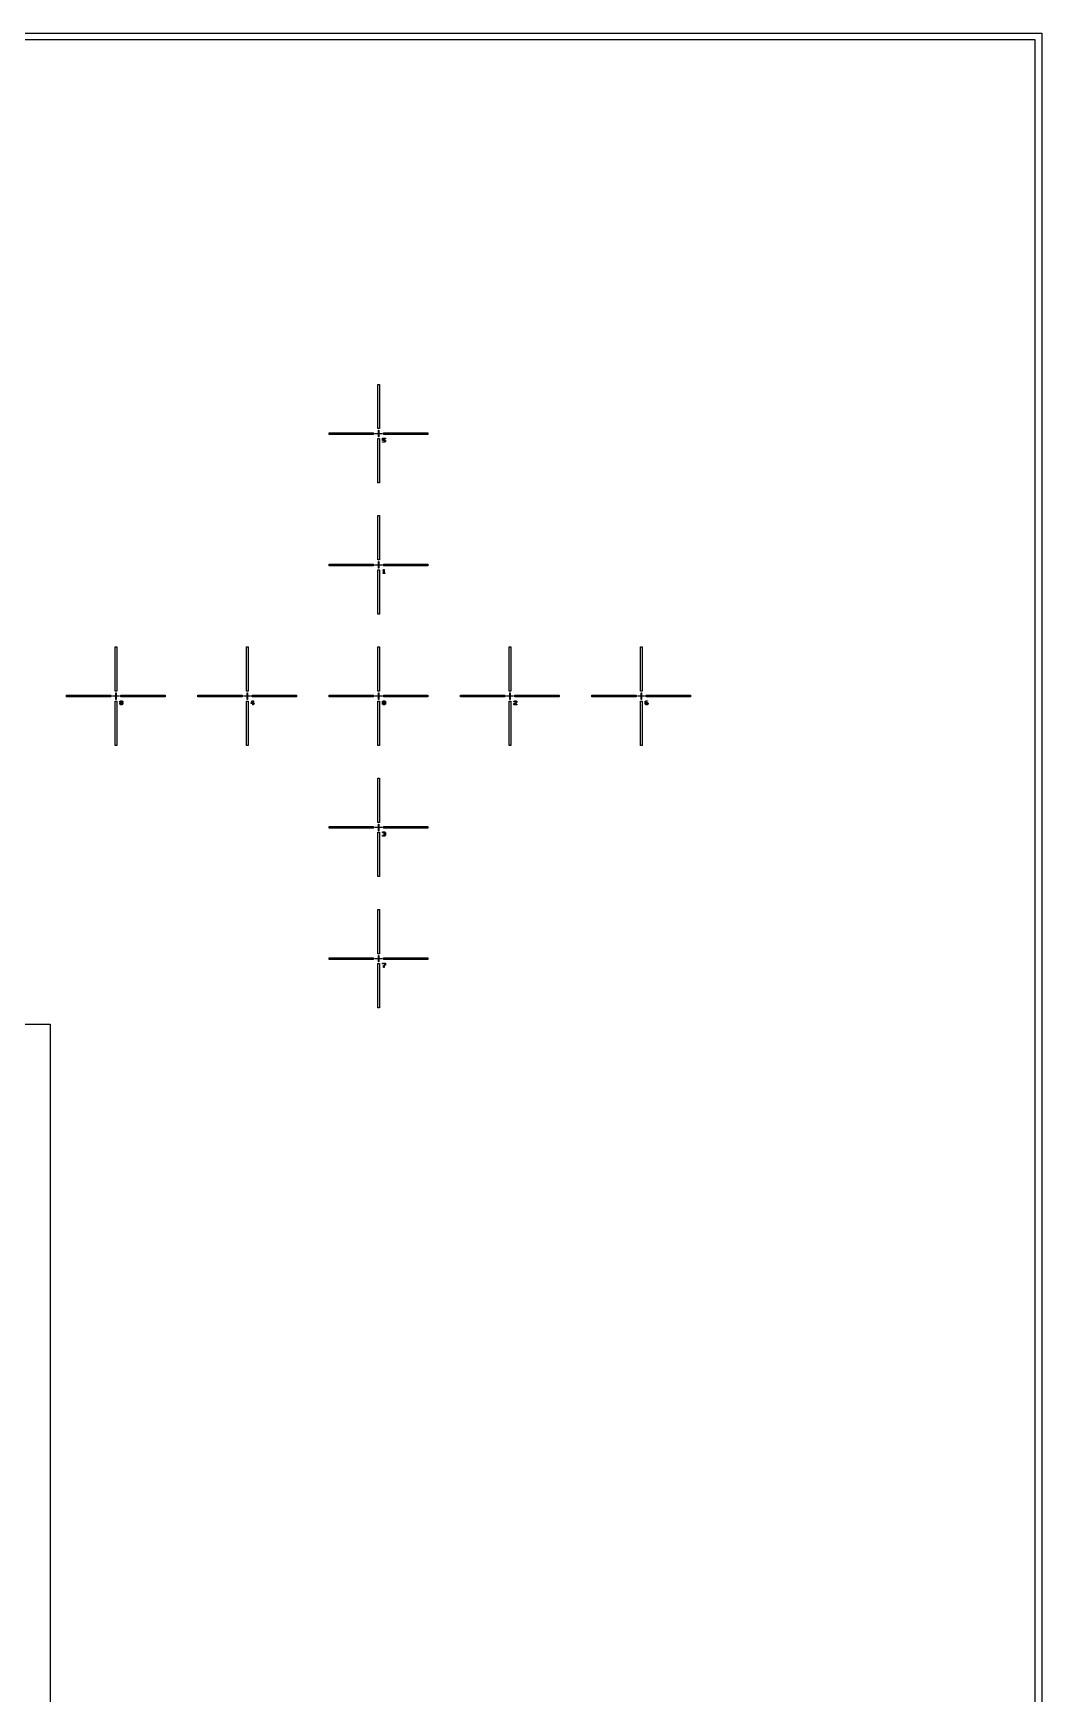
# Model space of a CAD drawing. Extents: x -10 to 10010, y -10 to 10010.
# Drawn here: x 8474 to 10010, y 7480 to 10010 of the extents above; entities that cross this region are included whole.
import ezdxf

# ---------------------------------------------------------------- set-up
doc = ezdxf.new("R2010")
doc.units = 0
for name, color, linetype in [('L0D0', 1, 'CONTINUOUS'), ('L100D0', 9, 'CONTINUOUS'), ('L10D0', 8, 'CONTINUOUS'), ('L1D0', 2, 'CONTINUOUS')]:
    doc.layers.add(name, color=color, linetype=linetype)

msp = doc.modelspace()

# ---------------------------------------------------------------- linework, layer by layer
at = {"layer": 'L0D0'}
msp.add_lwpolyline([(-10, -10), (-10, 0), (0, 0), (10000, 0), (10000, 10000), (0, 10000), (0, 0), (-10, 0), (-10, 10010), (10010, 10010), (10010, -10)], close=True, dxfattribs=at)
at = {"layer": 'L100D0'}
msp.add_lwpolyline([(1475, 8500), (8500, 8500), (8500, 1475), (1475, 1475)], dxfattribs=at)
at = {"layer": 'L10D0'}
msp.add_lwpolyline([(1475, 1475), (1475, 8500), (8500, 8500), (8500, 1475)], close=True, dxfattribs=at)
at = {"layer": 'L1D0'}
for points in [[(8998.75, 9407.5), (8998.75, 9475), (9001.25, 9475), (9001.25, 9407.5)], [(8925, 9398.75), (8925, 9401.25), (8992.5, 9401.25), (8992.5, 9398.75)], [(8999.75, 9395), (8999.75, 9399.75), (8995, 9399.75), (8995, 9400.25), (8999.75, 9400.25), (8999.75, 9405), (9000.25, 9405), (9000.25, 9400.25), (9005, 9400.25), (9005, 9399.75), (9000.25, 9399.75), (9000.25, 9395)], [(8998.75, 9325), (8998.75, 9392.5), (9001.25, 9392.5), (9001.25, 9325)], [(9006, 9389.444), (9006, 9390.333), (9006, 9391.222), (9006, 9392.111), (9006, 9393), (9006.889, 9393), (9007.778, 9393), (9008.667, 9393), (9009.556, 9393), (9010.444, 9393), (9010.444, 9392.111), (9009.556, 9392.111), (9008.667, 9392.111), (9007.778, 9392.111), (9006.889, 9392.111), (9006.889, 9391.222), (9006.889, 9390.333), (9007.778, 9390.333), (9008.667, 9390.333), (9009.556, 9390.333), (9009.556, 9389.444), (9008.667, 9389.444), (9007.778, 9389.444), (9006.889, 9389.444)], [(9006, 9386.778), (9006, 9387.667), (9006.889, 9387.667), (9007.778, 9387.667), (9008.667, 9387.667), (9009.556, 9387.667), (9009.556, 9386.778), (9008.667, 9386.778), (9007.778, 9386.778), (9006.889, 9386.778)], [(9007.5, 9398.75), (9007.5, 9401.25), (9075, 9401.25), (9075, 9398.75)], [(9009.556, 9387.667), (9009.556, 9388.556), (9009.556, 9389.444), (9010.444, 9389.444), (9010.444, 9388.556), (9010.444, 9387.667)], [(8998.75, 9207.5), (8998.75, 9275), (9001.25, 9275), (9001.25, 9207.5)], [(8925, 9198.75), (8925, 9201.25), (8992.5, 9201.25), (8992.5, 9198.75)], [(8999.75, 9195), (8999.75, 9199.75), (8995, 9199.75), (8995, 9200.25), (8999.75, 9200.25), (8999.75, 9205), (9000.25, 9205), (9000.25, 9200.25), (9005, 9200.25), (9005, 9199.75), (9000.25, 9199.75), (9000.25, 9195)], [(8998.75, 9125), (8998.75, 9192.5), (9001.25, 9192.5), (9001.25, 9125)], [(9006.889, 9186.778), (9006.889, 9187.667), (9007.778, 9187.667), (9007.778, 9188.556), (9007.778, 9189.444), (9007.778, 9190.333), (9007.778, 9191.222), (9006.889, 9191.222), (9006.889, 9192.111), (9007.778, 9192.111), (9007.778, 9193), (9008.667, 9193), (9008.667, 9192.111), (9008.667, 9191.222), (9008.667, 9190.333), (9008.667, 9189.444), (9008.667, 9188.556), (9008.667, 9187.667), (9009.556, 9187.667), (9009.556, 9186.778), (9008.667, 9186.778), (9007.778, 9186.778)], [(9007.5, 9198.75), (9007.5, 9201.25), (9075, 9201.25), (9075, 9198.75)], [(8598.75, 9007.5), (8598.75, 9075), (8601.25, 9075), (8601.25, 9007.5)], [(8798.75, 9007.5), (8798.75, 9075), (8801.25, 9075), (8801.25, 9007.5)], [(8998.75, 9007.5), (8998.75, 9075), (9001.25, 9075), (9001.25, 9007.5)], [(9198.75, 9007.5), (9198.75, 9075), (9201.25, 9075), (9201.25, 9007.5)], [(9398.75, 9007.5), (9398.75, 9075), (9401.25, 9075), (9401.25, 9007.5)], [(8525, 8998.75), (8525, 9001.25), (8592.5, 9001.25), (8592.5, 8998.75)], [(8599.75, 8995), (8599.75, 8999.75), (8595, 8999.75), (8595, 9000.25), (8599.75, 9000.25), (8599.75, 9005), (8600.25, 9005), (8600.25, 9000.25), (8605, 9000.25), (8605, 8999.75), (8600.25, 8999.75), (8600.25, 8995)], [(8598.75, 8925), (8598.75, 8992.5), (8601.25, 8992.5), (8601.25, 8925)], [(8606, 8990.333), (8606, 8991.222), (8606, 8992.111), (8606.889, 8992.111), (8606.889, 8991.222), (8606.889, 8990.333)], [(8606, 8987.667), (8606, 8988.556), (8606, 8989.444), (8606.889, 8989.444), (8606.889, 8988.556), (8606.889, 8987.667)], [(8606.889, 8992.111), (8606.889, 8993), (8607.778, 8993), (8608.667, 8993), (8609.556, 8993), (8609.556, 8992.111), (8608.667, 8992.111), (8607.778, 8992.111)], [(8606.889, 8989.444), (8606.889, 8990.333), (8607.778, 8990.333), (8608.667, 8990.333), (8609.556, 8990.333), (8609.556, 8989.444), (8608.667, 8989.444), (8607.778, 8989.444)], [(8606.889, 8986.778), (8606.889, 8987.667), (8607.778, 8987.667), (8608.667, 8987.667), (8609.556, 8987.667), (8609.556, 8986.778), (8608.667, 8986.778), (8607.778, 8986.778)], [(8607.5, 8998.75), (8607.5, 9001.25), (8675, 9001.25), (8675, 8998.75)], [(8609.556, 8990.333), (8609.556, 8991.222), (8609.556, 8992.111), (8610.444, 8992.111), (8610.444, 8991.222), (8610.444, 8990.333)], [(8609.556, 8987.667), (8609.556, 8988.556), (8609.556, 8989.444), (8610.444, 8989.444), (8610.444, 8988.556), (8610.444, 8987.667)], [(8725, 8998.75), (8725, 9001.25), (8792.5, 9001.25), (8792.5, 8998.75)], [(8799.75, 8995), (8799.75, 8999.75), (8795, 8999.75), (8795, 9000.25), (8799.75, 9000.25), (8799.75, 9005), (8800.25, 9005), (8800.25, 9000.25), (8805, 9000.25), (8805, 8999.75), (8800.25, 8999.75), (8800.25, 8995)], [(8798.75, 8925), (8798.75, 8992.5), (8801.25, 8992.5), (8801.25, 8925)], [(8808.667, 8986.778), (8808.667, 8987.667), (8808.667, 8988.556), (8807.778, 8988.556), (8806.889, 8988.556), (8806, 8988.556), (8806, 8989.444), (8806, 8990.333), (8806.889, 8990.333), (8806.889, 8989.444), (8807.778, 8989.444), (8808.667, 8989.444), (8808.667, 8990.333), (8808.667, 8991.222), (8808.667, 8992.111), (8807.778, 8992.111), (8807.778, 8993), (8808.667, 8993), (8809.556, 8993), (8809.556, 8992.111), (8809.556, 8991.222), (8809.556, 8990.333), (8809.556, 8989.444), (8810.444, 8989.444), (8810.444, 8988.556), (8809.556, 8988.556), (8809.556, 8987.667), (8809.556, 8986.778)], [(8806.889, 8990.333), (8806.889, 8991.222), (8806.889, 8992.111), (8807.778, 8992.111), (8807.778, 8991.222), (8807.778, 8990.333)], [(8807.5, 8998.75), (8807.5, 9001.25), (8875, 9001.25), (8875, 8998.75)], [(8925, 8998.75), (8925, 9001.25), (8992.5, 9001.25), (8992.5, 8998.75)], [(8999.75, 8995), (8999.75, 8999.75), (8995, 8999.75), (8995, 9000.25), (8999.75, 9000.25), (8999.75, 9005), (9000.25, 9005), (9000.25, 9000.25), (9005, 9000.25), (9005, 8999.75), (9000.25, 8999.75), (9000.25, 8995)], [(8998.75, 8925), (8998.75, 8992.5), (9001.25, 8992.5), (9001.25, 8925)], [(9006, 8987.667), (9006, 8988.556), (9006, 8989.444), (9006, 8990.333), (9006, 8991.222), (9006, 8992.111), (9006.889, 8992.111), (9006.889, 8991.222), (9006.889, 8990.333), (9006.889, 8989.444), (9007.778, 8989.444), (9007.778, 8988.556), (9006.889, 8988.556), (9006.889, 8987.667)], [(9006.889, 8992.111), (9006.889, 8993), (9007.778, 8993), (9008.667, 8993), (9009.556, 8993), (9009.556, 8992.111), (9008.667, 8992.111), (9007.778, 8992.111)], [(9006.889, 8986.778), (9006.889, 8987.667), (9007.778, 8987.667), (9008.667, 8987.667), (9009.556, 8987.667), (9009.556, 8986.778), (9008.667, 8986.778), (9007.778, 8986.778)], [(9007.5, 8998.75), (9007.5, 9001.25), (9075, 9001.25), (9075, 8998.75)], [(9007.778, 8989.444), (9007.778, 8990.333), (9008.667, 8990.333), (9008.667, 8989.444)], [(9009.556, 8987.667), (9009.556, 8988.556), (9009.556, 8989.444), (9009.556, 8990.333), (9008.667, 8990.333), (9008.667, 8991.222), (9009.556, 8991.222), (9009.556, 8992.111), (9010.444, 8992.111), (9010.444, 8991.222), (9010.444, 8990.333), (9010.444, 8989.444), (9010.444, 8988.556), (9010.444, 8987.667)], [(9125, 8998.75), (9125, 9001.25), (9192.5, 9001.25), (9192.5, 8998.75)], [(9199.75, 8995), (9199.75, 8999.75), (9195, 8999.75), (9195, 9000.25), (9199.75, 9000.25), (9199.75, 9005), (9200.25, 9005), (9200.25, 9000.25), (9205, 9000.25), (9205, 8999.75), (9200.25, 8999.75), (9200.25, 8995)], [(9198.75, 8925), (9198.75, 8992.5), (9201.25, 8992.5), (9201.25, 8925)], [(9206, 8991.222), (9206, 8992.111), (9206.889, 8992.111), (9206.889, 8991.222)], [(9206, 8986.778), (9206, 8987.667), (9206, 8988.556), (9206.889, 8988.556), (9206.889, 8987.667), (9207.778, 8987.667), (9208.667, 8987.667), (9209.556, 8987.667), (9210.444, 8987.667), (9210.444, 8986.778), (9209.556, 8986.778), (9208.667, 8986.778), (9207.778, 8986.778), (9206.889, 8986.778)], [(9206.889, 8992.111), (9206.889, 8993), (9207.778, 8993), (9208.667, 8993), (9209.556, 8993), (9209.556, 8992.111), (9208.667, 8992.111), (9207.778, 8992.111)], [(9206.889, 8988.556), (9206.889, 8989.444), (9207.778, 8989.444), (9208.667, 8989.444), (9208.667, 8988.556), (9207.778, 8988.556)], [(9207.5, 8998.75), (9207.5, 9001.25), (9275, 9001.25), (9275, 8998.75)], [(9208.667, 8989.444), (9208.667, 8990.333), (9209.556, 8990.333), (9209.556, 8989.444)], [(9209.556, 8990.333), (9209.556, 8991.222), (9209.556, 8992.111), (9210.444, 8992.111), (9210.444, 8991.222), (9210.444, 8990.333)], [(9325, 8998.75), (9325, 9001.25), (9392.5, 9001.25), (9392.5, 8998.75)], [(9399.75, 8995), (9399.75, 8999.75), (9395, 8999.75), (9395, 9000.25), (9399.75, 9000.25), (9399.75, 9005), (9400.25, 9005), (9400.25, 9000.25), (9405, 9000.25), (9405, 8999.75), (9400.25, 8999.75), (9400.25, 8995)], [(9398.75, 8925), (9398.75, 8992.5), (9401.25, 8992.5), (9401.25, 8925)], [(9406, 8987.667), (9406, 8988.556), (9406, 8989.444), (9406, 8990.333), (9406, 8991.222), (9406, 8992.111), (9406.889, 8992.111), (9406.889, 8991.222), (9406.889, 8990.333), (9407.778, 8990.333), (9408.667, 8990.333), (9409.556, 8990.333), (9409.556, 8989.444), (9408.667, 8989.444), (9407.778, 8989.444), (9406.889, 8989.444), (9406.889, 8988.556), (9406.889, 8987.667)], [(9406.889, 8992.111), (9406.889, 8993), (9407.778, 8993), (9408.667, 8993), (9409.556, 8993), (9409.556, 8992.111), (9408.667, 8992.111), (9407.778, 8992.111)], [(9406.889, 8986.778), (9406.889, 8987.667), (9407.778, 8987.667), (9408.667, 8987.667), (9409.556, 8987.667), (9409.556, 8986.778), (9408.667, 8986.778), (9407.778, 8986.778)], [(9407.5, 8998.75), (9407.5, 9001.25), (9475, 9001.25), (9475, 8998.75)], [(9409.556, 8987.667), (9409.556, 8988.556), (9409.556, 8989.444), (9410.444, 8989.444), (9410.444, 8988.556), (9410.444, 8987.667)], [(8998.75, 8807.5), (8998.75, 8875), (9001.25, 8875), (9001.25, 8807.5)], [(8999.75, 8795), (8999.75, 8799.75), (8995, 8799.75), (8995, 8800.25), (8999.75, 8800.25), (8999.75, 8805), (9000.25, 8805), (9000.25, 8800.25), (9005, 8800.25), (9005, 8799.75), (9000.25, 8799.75), (9000.25, 8795)], [(8925, 8798.75), (8925, 8801.25), (8992.5, 8801.25), (8992.5, 8798.75)], [(8998.75, 8725), (8998.75, 8792.5), (9001.25, 8792.5), (9001.25, 8725)], [(9006, 8792.111), (9006, 8793), (9006.889, 8793), (9007.778, 8793), (9008.667, 8793), (9009.556, 8793), (9009.556, 8792.111), (9008.667, 8792.111), (9007.778, 8792.111), (9006.889, 8792.111)], [(9006, 8786.778), (9006, 8787.667), (9006.889, 8787.667), (9007.778, 8787.667), (9008.667, 8787.667), (9009.556, 8787.667), (9009.556, 8786.778), (9008.667, 8786.778), (9007.778, 8786.778), (9006.889, 8786.778)], [(9006.889, 8789.444), (9006.889, 8790.333), (9007.778, 8790.333), (9008.667, 8790.333), (9009.556, 8790.333), (9009.556, 8789.444), (9008.667, 8789.444), (9007.778, 8789.444)], [(9007.5, 8798.75), (9007.5, 8801.25), (9075, 8801.25), (9075, 8798.75)], [(9009.556, 8790.333), (9009.556, 8791.222), (9009.556, 8792.111), (9010.444, 8792.111), (9010.444, 8791.222), (9010.444, 8790.333)], [(9009.556, 8787.667), (9009.556, 8788.556), (9009.556, 8789.444), (9010.444, 8789.444), (9010.444, 8788.556), (9010.444, 8787.667)], [(8998.75, 8607.5), (8998.75, 8675), (9001.25, 8675), (9001.25, 8607.5)], [(8999.75, 8595), (8999.75, 8599.75), (8995, 8599.75), (8995, 8600.25), (8999.75, 8600.25), (8999.75, 8605), (9000.25, 8605), (9000.25, 8600.25), (9005, 8600.25), (9005, 8599.75), (9000.25, 8599.75), (9000.25, 8595)], [(8925, 8598.75), (8925, 8601.25), (8992.5, 8601.25), (8992.5, 8598.75)], [(8998.75, 8525), (8998.75, 8592.5), (9001.25, 8592.5), (9001.25, 8525)], [(9009.556, 8590.333), (9009.556, 8591.222), (9009.556, 8592.111), (9008.667, 8592.111), (9007.778, 8592.111), (9006.889, 8592.111), (9006, 8592.111), (9006, 8593), (9006.889, 8593), (9007.778, 8593), (9008.667, 8593), (9009.556, 8593), (9010.444, 8593), (9010.444, 8592.111), (9010.444, 8591.222), (9010.444, 8590.333)], [(9007.5, 8598.75), (9007.5, 8601.25), (9075, 8601.25), (9075, 8598.75)], [(9007.778, 8586.778), (9007.778, 8587.667), (9007.778, 8588.556), (9007.778, 8589.444), (9008.667, 8589.444), (9008.667, 8588.556), (9008.667, 8587.667), (9008.667, 8586.778)], [(9008.667, 8589.444), (9008.667, 8590.333), (9009.556, 8590.333), (9009.556, 8589.444)]]:
    msp.add_lwpolyline(points, close=True, dxfattribs=at)

doc.saveas('drawing.dxf')
